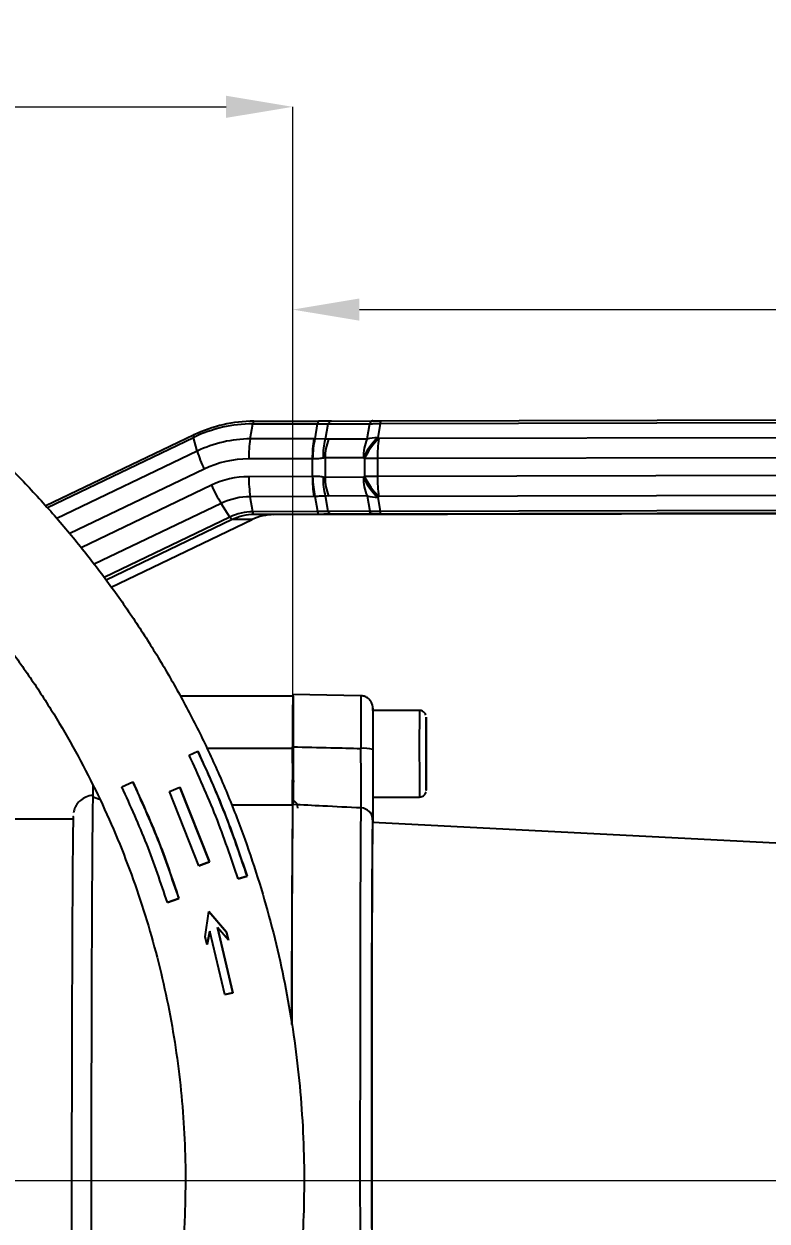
# Model space of a CAD drawing. Header units: millimetres. Extents: x 2320 to 4000, y 933 to 2121.
# Drawn here: x 2974.6 to 3086.1, y 1267.5 to 1447.2 of the extents above; entities that cross this region are included whole.
import ezdxf

# ---------------------------------------------------------------- set-up
doc = ezdxf.new("R2010")
doc.units = ezdxf.units.MM
doc.layers.add('标注', color=3, linetype='Continuous', lineweight=13)
doc.styles.add('SLDTEXTSTYLE1', font='txt.shx', dxfattribs={"width": 0.7, "bigfont": 'gbcbig.shx'})
doc.dimstyles.new('SLDDIMSTYLE12$0', dxfattribs={"dimtxt": 12, "dimasz": 10, "dimexe": 0, "dimexo": 0.0625, "dimgap": 0.875, "dimtad": 1, "dimdec": 1, "dimlfac": 1.8, "dimrnd": 1e-09, "dimzin": 12, "dimdsep": 46, "dimtxsty": 'SLDTEXTSTYLE1', "dimcen": 0.09, "dimdle": 8.16, "dimclrd": 3, "dimclre": 3, "dimadec": 0, "dimazin": 3, "dimtfac": 1, "dimtdec": 1, "dimtofl": 0, "dimtmove": 0, "dimatfit": 3, "dimfxl": 0, "dimfrac": 2, "dimtolj": 1, "dimlwd": 5, "dimlwe": 5, "dimarcsym": 0})

# ---------------------------------------------------------------- blocks, each defined once
blk = doc.blocks.new('*D62')
at = {"layer": 'Defpoints', "color": 0, "transparency": 16777216}
for p in [(3014.93, 1434.73), (3014.93, 1346.51), (2864.06, 1276.42)]:
    blk.add_point(p, dxfattribs=at)
at = {"layer": '标注', "color": 3, "lineweight": 5, "transparency": 16777216}
blk.add_line((2864.06, 1276.48), (2864.06, 1434.73), dxfattribs=at)
at = {"layer": '标注', "color": 3, "linetype": 'Continuous', "lineweight": 5, "transparency": 16777216}
for p, q in [((2874.06, 1434.73), (3004.93, 1434.73)), ((3014.93, 1346.58), (3014.93, 1434.73))]:
    blk.add_line(p, q, dxfattribs=at)
at = {"layer": '标注', "color": 3, "transparency": 16777216}
for points in [[(2874.06, 1436.4), (2874.06, 1433.07), (2864.06, 1434.73)], [(3004.93, 1436.4), (3004.93, 1433.07), (3014.93, 1434.73)]]:
    blk.add_solid(points, dxfattribs=at)
at = {"layer": '标注', "color": 0, "transparency": 16777216, "insert": (2939.49, 1440.61), "char_height": 10, "attachment_point": 5, "style": 'SLDTEXTSTYLE1'}
blk.add_mtext('\\A1;150', dxfattribs=at)
blk = doc.blocks.new('*D63')
at = {"layer": 'Defpoints', "color": 0, "transparency": 16777216}
for p in [(3187.06, 1404.3), (3014.93, 1346.51), (3187.06, 1265.34)]:
    blk.add_point(p, dxfattribs=at)
at = {"layer": '标注', "color": 3, "lineweight": 5, "transparency": 16777216}
blk.add_line((3014.93, 1346.58), (3014.93, 1404.3), dxfattribs=at)
at = {"layer": '标注', "color": 3, "linetype": 'Continuous', "lineweight": 5, "transparency": 16777216}
for p, q in [((3024.93, 1404.3), (3177.06, 1404.3)), ((3187.06, 1265.4), (3187.06, 1404.3))]:
    blk.add_line(p, q, dxfattribs=at)
at = {"layer": '标注', "color": 3, "transparency": 16777216}
for points in [[(3024.93, 1405.97), (3024.93, 1402.64), (3014.93, 1404.3)], [(3177.06, 1405.97), (3177.06, 1402.64), (3187.06, 1404.3)]]:
    blk.add_solid(points, dxfattribs=at)
at = {"layer": '标注', "color": 0, "transparency": 16777216, "insert": (3097.22, 1410.18), "char_height": 10, "attachment_point": 5, "style": 'SLDTEXTSTYLE1'}
blk.add_mtext('\\A1;175', dxfattribs=at)
blk = doc.blocks.new('*D53')
at = {"layer": 'Defpoints', "color": 0, "transparency": 16777216}
for p in [(3132.94, 1387.7), (2864.63, 1273.6), (3159.92, 1273.6)]:
    blk.add_point(p, dxfattribs=at)
at = {"layer": '标注', "color": 3, "lineweight": 5, "transparency": 16777216}
blk.add_line((3133, 1387.7), (3159.92, 1387.7), dxfattribs=at)
at = {"layer": '标注', "color": 3, "linetype": 'Continuous', "lineweight": 5, "transparency": 16777216}
for p, q in [((3159.92, 1377.7), (3159.92, 1283.6)), ((2864.69, 1273.6), (3159.92, 1273.6))]:
    blk.add_line(p, q, dxfattribs=at)
at = {"layer": '标注', "color": 3, "transparency": 16777216}
for points in [[(3158.26, 1377.7), (3161.59, 1377.7), (3159.92, 1387.7)], [(3158.26, 1283.6), (3161.59, 1283.6), (3159.92, 1273.6)]]:
    blk.add_solid(points, dxfattribs=at)
at = {"layer": '标注', "color": 0, "transparency": 16777216, "insert": (3154.05, 1330.65), "char_height": 10, "attachment_point": 5, "rotation": 90, "style": 'SLDTEXTSTYLE1'}
blk.add_mtext('\\A1;115', dxfattribs=at)

msp = doc.modelspace()

# ---------------------------------------------------------------- linework, layer by layer
at = {"color": 7, "linetype": 'Continuous', "lineweight": 25}
for p, q in [((3008.553, 1384.891), (3008.936, 1387.156)), ((3008.936, 1387.156), (3018.672, 1387.177)), ((3009.118, 1387.554), (3018.853, 1387.575)), ((3018.287, 1384.91), (3018.672, 1387.177)), ((3019.853, 1384.835), (3020.245, 1387.145)), ((3020.245, 1387.145), (3026.451, 1387.164)), ((3020.748, 1387.58), (3020.602, 1387.551)), ((3020.748, 1387.58), (3026.955, 1387.6)), ((3026.451, 1387.164), (3026.064, 1384.878)), ((3028.037, 1387.204), (3027.674, 1385.063)), ((3028.037, 1387.204), (3122.898, 1387.409)), ((3028.218, 1387.603), (3123.08, 1387.808)), ((3000.067, 1385.478), (2977.903, 1374.834)), ((2978.12, 1374.58), (3000.07, 1385.122)), ((3000.088, 1385.483), (3000.067, 1385.478)), ((3000.617, 1383.071), (3000.07, 1385.122)), ((3123.195, 1385.146), (3027.85, 1384.941)), ((3018.091, 1384.912), (3008.553, 1384.891)), ((3018.287, 1384.91), (3018.091, 1384.912)), ((3019.853, 1384.835), (3018.287, 1384.91)), ((3020.308, 1384.86), (3019.853, 1384.835)), ((3026.064, 1384.878), (3020.308, 1384.86)), ((3027.85, 1384.941), (3027.674, 1385.063)), ((3000.617, 1383.071), (2979.527, 1372.942)), ((3017.868, 1381.913), (3008.33, 1381.893)), ((3017.868, 1381.913), (3017.872, 1379.247)), ((3025.537, 1382.059), (3019.781, 1382.041)), ((3019.781, 1382.041), (3019.786, 1379.129)), ((3025.713, 1381.937), (3025.537, 1382.059)), ((3025.713, 1381.937), (3025.718, 1379.27)), ((3122.972, 1382.148), (3027.627, 1381.942)), ((3027.627, 1381.942), (3027.631, 1379.275)), ((3001.625, 1380.355), (2981.473, 1370.677)), ((3002.725, 1377.939), (2983.199, 1368.562)), ((3017.872, 1379.247), (3008.334, 1379.226)), ((3017.971, 1379.25), (3017.872, 1379.247)), ((3019.786, 1379.129), (3019.559, 1379.151)), ((3025.542, 1379.147), (3019.786, 1379.129)), ((3025.718, 1379.27), (3025.542, 1379.147)), ((3122.978, 1379.481), (3027.631, 1379.275)), ((3018.106, 1376.245), (3008.567, 1376.225)), ((3008.959, 1373.956), (3008.567, 1376.225)), ((3018.694, 1373.977), (3018.302, 1376.248)), ((3020.267, 1374.017), (3019.868, 1376.331)), ((3020.323, 1376.309), (3019.868, 1376.331)), ((3026.078, 1376.328), (3020.323, 1376.309)), ((3026.078, 1376.328), (3026.474, 1374.037)), ((3027.865, 1376.274), (3027.689, 1376.151)), ((3027.689, 1376.151), (3028.059, 1374.004)), ((3123.211, 1376.479), (3027.865, 1376.274)), ((3004.189, 1375.22), (2985.145, 1366.074)), ((3005.511, 1373.165), (3004.189, 1375.22)), ((3005.511, 1373.165), (2986.666, 1364.114)), ((3005.858, 1372.801), (2986.947, 1363.719)), ((2987.712, 1362.644), (3008.823, 1372.782)), ((2987.714, 1362.64), (3008.843, 1372.787)), ((3008.823, 1372.782), (3005.858, 1372.801)), ((3008.823, 1372.782), (3008.843, 1372.787)), ((3018.694, 1373.977), (3008.959, 1373.956)), ((3018.877, 1373.575), (3009.142, 1373.554)), ((3012.106, 1373.536), (3009.142, 1373.554)), ((3012.106, 1373.536), (3126.98, 1373.783)), ((3026.474, 1374.037), (3020.267, 1374.017)), ((3026.979, 1373.6), (3020.772, 1373.58)), ((3122.921, 1374.209), (3028.059, 1374.004)), ((3123.104, 1373.808), (3028.242, 1373.603)), ((3014.928, 1346.267), (2998.087, 1346.267)), ((3025.166, 1346.354), (3014.934, 1346.515)), ((3033.938, 1344.157), (3026.938, 1344.145)), ((3034.937, 1339.381), (3034.943, 1341.123)), ((3034.943, 1341.123), (3034.956, 1339.4)), ((3002.016, 1338.502), (3014.994, 1338.502)), ((3034.937, 1339.4), (3034.956, 1339.4)), ((3034.943, 1335.917), (3034.937, 1339.381)), ((3034.956, 1339.4), (3034.962, 1335.936)), ((2999.404, 1337.45), (3000.678, 1338.049)), ((3000.678, 1338.049), (3000.68, 1338.047)), ((3034.943, 1335.936), (3034.962, 1335.936)), ((3034.955, 1334.195), (3034.943, 1335.917)), ((3034.962, 1335.936), (3034.955, 1334.195)), ((2989.306, 1332.663), (2990.939, 1333.44)), ((2990.939, 1333.44), (2990.946, 1333.437)), ((2985.002, 1331.168), (2985.005, 1332.843)), ((2996.438, 1331.995), (2998.015, 1332.628)), ((3000.839, 1320.851), (2996.438, 1331.995)), ((2998.015, 1332.628), (3002.439, 1321.421)), ((2998.015, 1332.628), (2998.019, 1332.626)), ((3002.443, 1321.419), (2998.019, 1332.626)), ((3014.907, 1329.923), (3005.764, 1329.923)), ((3026.96, 1331.145), (3033.96, 1331.157)), ((2982.024, 1327.848), (2968.73, 1327.848)), ((3027.027, 1327.305), (3027.018, 1327.789)), ((3178.235, 1319.641), (3026.967, 1327.308)), ((3002.439, 1321.421), (3000.839, 1320.851)), ((3000.839, 1320.851), (3000.844, 1320.849)), ((3000.844, 1320.849), (3002.443, 1321.419)), ((3002.439, 1321.421), (3002.443, 1321.419)), ((3008.082, 1319.301), (3006.744, 1318.862)), ((3006.744, 1318.862), (3006.747, 1318.86)), ((3006.747, 1318.86), (3008.084, 1319.3)), ((3008.082, 1319.301), (3008.084, 1319.3)), ((2997.852, 1315.913), (2996.136, 1315.341)), ((2996.136, 1315.341), (2996.143, 1315.336)), ((2996.143, 1315.336), (2997.858, 1315.909)), ((2997.852, 1315.913), (2997.858, 1315.909)), ((3001.778, 1310.186), (3002.365, 1313.977)), ((3002.365, 1313.977), (3005.004, 1310.862)), ((3002.365, 1313.977), (3002.369, 1313.974)), ((3005.008, 1310.859), (3002.369, 1313.974)), ((3005.313, 1309.681), (3003.648, 1311.559)), ((3003.648, 1311.559), (3005.963, 1301.753)), ((3005.967, 1301.751), (3003.652, 1311.557)), ((3002.082, 1309.03), (3001.778, 1310.186)), ((3002.48, 1311.035), (3002.082, 1309.03)), ((3002.087, 1309.027), (3002.485, 1311.033)), ((3002.5, 1311.044), (3002.48, 1311.035)), ((3002.48, 1311.035), (3002.485, 1311.033)), ((3004.744, 1301.511), (3002.5, 1311.044)), ((3005.004, 1310.862), (3005.313, 1309.681)), ((3005.004, 1310.862), (3005.008, 1310.859)), ((3005.317, 1309.679), (3005.008, 1310.859)), ((3005.313, 1309.681), (3005.317, 1309.679)), ((3002.082, 1309.03), (3002.087, 1309.027)), ((3005.963, 1301.753), (3004.744, 1301.511)), ((3004.744, 1301.511), (3004.749, 1301.508)), ((3004.749, 1301.508), (3005.967, 1301.751)), ((3005.963, 1301.753), (3005.967, 1301.751))]:
    msp.add_line(p, q, dxfattribs=at)
at = {"color": 7, "linetype": 'Continuous', "lineweight": 25, "flags": 128}
for points in [[(3009.118, 1387.554), (3009.092, 1387.548), (3009.066, 1387.528), (3009.04, 1387.495), (3009.016, 1387.449), (3008.993, 1387.392), (3008.972, 1387.323), (3008.953, 1387.244), (3008.936, 1387.156)], [(3000.067, 1385.478), (3000.064, 1385.477), (3000.047, 1385.459), (3000.035, 1385.429), (3000.029, 1385.388), (3000.03, 1385.336), (3000.038, 1385.273), (3000.051, 1385.202), (3000.07, 1385.122)], [(3009.142, 1373.554), (3009.116, 1373.561), (3009.09, 1373.582), (3009.064, 1373.615), (3009.04, 1373.661), (3009.017, 1373.719), (3008.996, 1373.788), (3008.976, 1373.867), (3008.959, 1373.956)], [(3026.945, 1344.145), (3026.945, 1344.162), (3026.94, 1344.513), (3026.935, 1344.511), (3026.931, 1344.156), (3026.928, 1343.658)], [(3034.94, 1343.159), (3034.935, 1342.967), (3034.932, 1342.413), (3034.93, 1341.535), (3034.929, 1340.394), (3034.93, 1339.065), (3034.932, 1337.641), (3034.935, 1336.218), (3034.939, 1334.894), (3034.944, 1333.757), (3034.949, 1332.887), (3034.954, 1332.342), (3034.959, 1332.159), (3034.963, 1332.351), (3034.966, 1332.904), (3034.968, 1333.782), (3034.969, 1334.924), (3034.968, 1336.252), (3034.966, 1337.676), (3034.963, 1339.099), (3034.959, 1340.424), (3034.955, 1341.56), (3034.949, 1342.43), (3034.944, 1342.976), (3034.94, 1343.159)], [(2984.725, 1262.298), (2984.731, 1267.905), (2984.738, 1273.383), (2984.747, 1278.713), (2984.756, 1283.877), (2984.766, 1288.855), (2984.777, 1293.63), (2984.789, 1298.185), (2984.802, 1302.502), (2984.816, 1306.566), (2984.83, 1310.364), (2984.845, 1313.881), (2984.861, 1317.104), (2984.877, 1320.022), (2984.894, 1322.624), (2984.911, 1324.901), (2984.929, 1326.845), (2984.947, 1328.449), (2984.965, 1329.707), (2984.983, 1330.615), (2985.002, 1331.168)], [(3025.091, 1249.424), (3025.084, 1255.327), (3025.079, 1261.144), (3025.075, 1266.854), (3025.073, 1272.436), (3025.072, 1277.869), (3025.072, 1283.131), (3025.074, 1288.205), (3025.076, 1293.07), (3025.08, 1297.708), (3025.086, 1302.102), (3025.093, 1306.235), (3025.1, 1310.093), (3025.11, 1313.659), (3025.12, 1316.922), (3025.131, 1319.868), (3025.144, 1322.487), (3025.158, 1324.769), (3025.172, 1326.706), (3025.188, 1328.289), (3025.204, 1329.514)], [(3026.914, 1327.746), (3026.898, 1326.544), (3026.883, 1324.99), (3026.868, 1323.089), (3026.855, 1320.848), (3026.843, 1318.277), (3026.831, 1315.385), (3026.821, 1312.182), (3026.812, 1308.68), (3026.804, 1304.893), (3026.798, 1300.836), (3026.793, 1296.522), (3026.789, 1291.968), (3026.786, 1287.192), (3026.784, 1282.212), (3026.784, 1277.045), (3026.785, 1271.712), (3026.788, 1266.232), (3026.791, 1260.626), (3026.796, 1254.915), (3026.803, 1249.121)], [(3026.794, 1266.411), (3026.792, 1271.74), (3026.791, 1276.923), (3026.791, 1281.941), (3026.793, 1286.776), (3026.796, 1291.41), (3026.8, 1295.825), (3026.805, 1300.005), (3026.812, 1303.935), (3026.819, 1307.599), (3026.828, 1310.984), (3026.838, 1314.078), (3026.849, 1316.869), (3026.862, 1319.347), (3026.875, 1321.502), (3026.889, 1323.327), (3026.904, 1324.814), (3026.92, 1325.959), (3026.936, 1326.756), (3026.954, 1327.203), (3026.967, 1327.308)]]:
    msp.add_lwpolyline(points, dxfattribs=at)
at = {"color": 7, "linetype": 'Continuous', "lineweight": 25}
for centre, radius, start, end in [((3008.99, 1366.58), 20.575, 90.15002, 115.69118), ((3009.173, 1366.598), 20.956, 90.15002, 115.69118), ((3008.601, 1366.475), 18.416, 90.15002, 115.69118), ((3026.611, 1382.042), 18.282, 171.0319, 180.4661), ((3036.149, 1382.062), 18.282, 171.0319, 180.4661), ((3027.178, 1382.117), 7.397, 158.23728, 180.58888), ((3033.832, 1378.421), 9.058, 132.83408, 156.31378), ((3032.934, 1382.135), 7.397, 158.23732, 180.58891), ((3034.008, 1378.298), 9.058, 132.83396, 156.31378), ((3027.65, 1378.165), 6.898, 89.80613, 103.29586), ((3045.908, 1382.091), 18.282, 171.03189, 180.46605), ((3018.009, 1387.983), 18.073, 195.77294, 204.96793), ((3008.37, 1366.334), 15.558, 90.15002, 115.69118), ((3031.692, -543.256), 1925.203, 90.120974, 90.177927), ((3008.368, 1366.208), 13.018, 90.15002, 115.69116), ((3022.729, 1386.961), 21.945, 204.27387, 212.34382), ((3026.683, 1379.142), 18.349, 179.73661, 189.14742), ((3036.222, 1379.162), 18.349, 179.73661, 189.14742), ((3027.203, 1379.079), 7.417, 179.61772, 201.9295), ((3033.851, 1382.833), 9.089, 203.92112, 227.31919), ((3032.959, 1379.098), 7.417, 179.6177, 201.92946), ((3031.696, -545.923), 1925.203, 90.120974, 90.177927), ((3034.026, 1382.956), 9.089, 203.92112, 227.31937), ((3045.981, 1379.191), 18.349, 179.73669, 189.14742), ((3008.594, 1366.064), 10.161, 90.15002, 115.69117), ((3027.636, 1383.081), 6.93, 257.0156, 270.44054), ((3008.98, 1365.954), 8.002, 90.15002, 115.69118), ((3006.207, 1373.482), 0.764, 204.4982, 242.89025), ((3009.162, 1365.934), 7.62, 90.15002, 115.69118), ((3012.126, 1365.915), 7.62, 90.15002, 115.69118), ((3521.404, 1341.674), 506.493, 179.45245, 180.33833), ((3542.476, 1341.505), 517.334, 179.46295, 180.3387), ((3790.136, 1338.96), 756.216, 179.60627, 180.591243), ((4170.517, 1340.612), 1143.593, 179.847429, 180.116689), ((3025.592, 1333.507), 4.959, 74.39448, 95.09746), ((6573.021, 1300.026), 3558.239, 179.516983, 180.046702), ((3014.389, 1329.503), 1.325, 0, 61.47495), ((3025.128, 1327.729), 1.786, 0.54445, 87.55617)]:
    msp.add_arc(centre, radius, start, end, dxfattribs=at)
for points, knots in [([(3016.601, 1270.179), (3016.62, 1271.43), (3016.674, 1274.987), (3016.518, 1280.852), (3016.033, 1287.757), (3015.23, 1294.633), (3014.115, 1301.465), (3012.689, 1308.239), (3010.956, 1314.941), (3008.918, 1321.557), (3006.581, 1328.073), (3003.949, 1334.476), (3001.027, 1340.752), (2997.822, 1346.887), (2994.34, 1352.871), (2990.589, 1358.689), (2986.577, 1364.33), (2982.311, 1369.782), (2977.801, 1375.033), (2973.055, 1380.074), (2968.085, 1384.892), (2962.9, 1389.479), (2957.511, 1393.824), (2951.93, 1397.919), (2946.167, 1401.755), (2940.235, 1405.324), (2934.147, 1408.618), (2927.915, 1411.632), (2921.551, 1414.357), (2915.07, 1416.79), (2908.485, 1418.924), (2901.809, 1420.755), (2895.056, 1422.28), (2888.241, 1423.495), (2881.378, 1424.398), (2874.48, 1424.987), (2867.563, 1425.26), (2860.641, 1425.218), (2853.728, 1424.86), (2846.838, 1424.186), (2839.986, 1423.199), (2833.186, 1421.9), (2826.453, 1420.292), (2819.8, 1418.379), (2813.242, 1416.164), (2806.791, 1413.652), (2800.462, 1410.848), (2794.267, 1407.758), (2788.219, 1404.389), (2782.332, 1400.748), (2776.617, 1396.841), (2771.086, 1392.678), (2765.751, 1388.267), (2760.623, 1383.617), (2755.712, 1378.737), (2751.029, 1373.639), (2746.584, 1368.333), (2742.385, 1362.829), (2738.442, 1357.139), (2734.763, 1351.275), (2731.355, 1345.249), (2728.225, 1339.074), (2725.381, 1332.763), (2722.828, 1326.329), (2720.571, 1319.784), (2718.614, 1313.144), (2716.963, 1306.421), (2715.621, 1299.63), (2714.59, 1292.784), (2713.872, 1285.899), (2713.469, 1278.988), (2713.382, 1272.066), (2713.611, 1265.147), (2714.155, 1258.246), (2715.014, 1251.377), (2716.186, 1244.554), (2717.667, 1237.792), (2719.455, 1231.105), (2721.547, 1224.506), (2723.938, 1218.009), (2726.623, 1211.628), (2729.596, 1205.377), (2732.851, 1199.267), (2736.382, 1193.313), (2740.181, 1187.526), (2744.24, 1181.918), (2748.55, 1176.501), (2753.103, 1171.287), (2757.89, 1166.286), (2762.9, 1161.508), (2768.122, 1156.964), (2773.546, 1152.663), (2779.161, 1148.615), (2784.955, 1144.826), (2790.916, 1141.306), (2797.031, 1138.062), (2803.288, 1135.1), (2809.674, 1132.427), (2816.175, 1130.047), (2822.777, 1127.967), (2829.468, 1126.191), (2836.233, 1124.722), (2843.058, 1123.562), (2849.928, 1122.716), (2856.83, 1122.184), (2863.75, 1121.967), (2870.671, 1122.067), (2877.582, 1122.482), (2884.465, 1123.212), (2891.309, 1124.256), (2898.098, 1125.61), (2904.818, 1127.273), (2911.454, 1129.241), (2917.995, 1131.51), (2924.425, 1134.075), (2930.731, 1136.931), (2936.9, 1140.071), (2942.919, 1143.49), (2948.777, 1147.18), (2954.459, 1151.133), (2959.956, 1155.341), (2965.255, 1159.796), (2970.344, 1164.488), (2975.215, 1169.408), (2979.856, 1174.544), (2984.257, 1179.887), (2988.411, 1185.426), (2992.307, 1191.148), (2995.938, 1197.042), (2999.296, 1203.095), (3002.375, 1209.296), (3005.167, 1215.63), (3007.668, 1222.085), (3009.871, 1228.648), (3011.772, 1235.304), (3013.368, 1242.04), (3014.655, 1248.842), (3015.63, 1255.696), (3016.278, 1262.466), (3016.529, 1267.3), (3016.592, 1269.832), (3016.601, 1270.179)], [0, 0, 0, 0, 0.00394, 0.0112049, 0.0184702, 0.0257355, 0.0330008, 0.0402662, 0.0475315, 0.0547968, 0.0620622, 0.0693275, 0.0765928, 0.0838581, 0.0911235, 0.0983888, 0.1056541, 0.1129194, 0.1201848, 0.1274501, 0.1347154, 0.1419807, 0.1492461, 0.1565114, 0.1637767, 0.171042, 0.1783074, 0.1855727, 0.192838, 0.2001033, 0.2073687, 0.214634, 0.2218993, 0.2291646, 0.2364299, 0.2436953, 0.2509606, 0.2582259, 0.2654913, 0.2727566, 0.2800219, 0.2872872, 0.2945526, 0.3018179, 0.3090832, 0.3163485, 0.3236139, 0.3308792, 0.3381445, 0.3454098, 0.3526752, 0.3599405, 0.3672058, 0.3744712, 0.3817365, 0.3890018, 0.3962671, 0.4035325, 0.4107978, 0.4180631, 0.4253284, 0.4325938, 0.4398591, 0.4471244, 0.4543898, 0.4616551, 0.4689204, 0.4761857, 0.4834511, 0.4907164, 0.4979817, 0.5052471, 0.5125124, 0.5197777, 0.527043, 0.5343084, 0.5415737, 0.548839, 0.5561043, 0.5633697, 0.570635, 0.5779003, 0.5851657, 0.592431, 0.5996963, 0.6069616, 0.614227, 0.6214923, 0.6287576, 0.6360229, 0.6432883, 0.6505536, 0.6578189, 0.6650842, 0.6723496, 0.6796149, 0.6868802, 0.6941455, 0.7014109, 0.7086762, 0.7159415, 0.7232068, 0.7304721, 0.7377375, 0.7450028, 0.7522681, 0.7595334, 0.7667988, 0.7740641, 0.7813294, 0.7885948, 0.7958601, 0.8031254, 0.8103907, 0.8176561, 0.8249214, 0.8321867, 0.839452, 0.8467174, 0.8539827, 0.861248, 0.8685133, 0.8757787, 0.883044, 0.8903093, 0.8975747, 0.90484, 0.9121053, 0.9193706, 0.926636, 0.9339013, 0.9411666, 0.948432, 0.9556973, 0.9629626, 0.9702279, 0.9774933, 0.9847586, 0.9920239, 0.9989071, 1, 1, 1, 1]), ([(3018.672, 1387.177), (3018.952, 1387.176), (3019.521, 1387.173), (3020.001, 1387.154), (3020.245, 1387.145)], [0, 0, 0, 0, 0.4914989, 1, 1, 1, 1]), ([(3020.612, 1387.552), (3020.336, 1387.553), (3019.783, 1387.556), (3019.123, 1387.553), (3018.792, 1387.552)], [0, 0, 0, 0, 0.4996462, 1, 1, 1, 1]), ([(3020.602, 1387.551), (3020.602, 1387.551), (3020.553, 1387.541), (3020.461, 1387.469), (3020.336, 1387.337), (3020.275, 1387.209), (3020.244, 1387.145)], [0, 0, 0, 0, 0.0020683, 0.3347122, 0.6673561, 1, 1, 1, 1]), ([(3026.451, 1387.164), (3026.7, 1387.176), (3027.191, 1387.198), (3027.757, 1387.202), (3028.037, 1387.204)], [0, 0, 0, 0, 0.5049534, 1, 1, 1, 1]), ([(3026.955, 1387.6), (3027.177, 1387.601), (3027.568, 1387.602), (3028.022, 1387.603), (3028.218, 1387.603)], [0, 0, 0, 0, 0.5677729, 1, 1, 1, 1]), ([(3017.966, 1381.911), (3017.991, 1382.451), (3018.039, 1383.533), (3018.205, 1384.451), (3018.287, 1384.91)], [0, 0, 0, 0, 0.5, 1, 1, 1, 1]), ([(3019.554, 1382.017), (3019.541, 1382.521), (3019.515, 1383.526), (3019.74, 1384.399), (3019.853, 1384.835)], [0, 0, 0, 0, 0.5008043, 1, 1, 1, 1]), ([(3017.966, 1381.911), (3017.948, 1381.912), (3017.915, 1381.913), (3017.882, 1381.913), (3017.868, 1381.913)], [0, 0, 0, 0, 0.5601455, 1, 1, 1, 1]), ([(3019.554, 1382.017), (3019.302, 1381.975), (3018.807, 1381.892), (3018.243, 1381.905), (3017.966, 1381.911)], [0, 0, 0, 0, 0.5083155, 1, 1, 1, 1]), ([(3019.781, 1382.041), (3019.739, 1382.04), (3019.664, 1382.037), (3019.588, 1382.023), (3019.554, 1382.017)], [0, 0, 0, 0, 0.5576718, 1, 1, 1, 1]), ([(3019.559, 1379.151), (3019.307, 1379.192), (3018.811, 1379.272), (3018.248, 1379.257), (3017.971, 1379.25)], [0, 0, 0, 0, 0.50800634, 1, 1, 1, 1]), ([(3018.302, 1376.248), (3018.218, 1376.708), (3018.049, 1377.628), (3017.997, 1378.709), (3017.971, 1379.25)], [0, 0, 0, 0, 0.5, 1, 1, 1, 1]), ([(3019.868, 1376.331), (3019.753, 1376.769), (3019.525, 1377.643), (3019.547, 1378.649), (3019.559, 1379.151)], [0, 0, 0, 0, 0.5008044, 1, 1, 1, 1]), ([(2949.344, 1377.52), (2950.957, 1376.177), (2954.234, 1373.448), (2958.917, 1369.033), (2963.444, 1364.365), (2967.734, 1359.476), (2971.783, 1354.387), (2975.58, 1349.106), (2979.116, 1343.648), (2982.383, 1338.024), (2985.372, 1332.248), (2988.078, 1326.334), (2990.493, 1320.295), (2992.612, 1314.146), (2994.429, 1307.901), (2995.942, 1301.576), (2997.145, 1295.184), (2998.037, 1288.742), (2998.61, 1282.264), (2998.869, 1276.205), (2998.825, 1272.31), (2998.806, 1270.583)], [0, 0, 0, 0, 0.05157585, 0.10486723, 0.15815862, 0.21145, 0.26474139, 0.31803277, 0.37132415, 0.42461553, 0.47790691, 0.53119829, 0.58448966, 0.63778104, 0.69107241, 0.74436378, 0.79765515, 0.85094651, 0.90423788, 0.95752924, 1, 1, 1, 1]), ([(3018.302, 1376.248), (3018.266, 1376.247), (3018.2, 1376.246), (3018.135, 1376.245), (3018.106, 1376.245)], [0, 0, 0, 0, 0.5599931, 1, 1, 1, 1]), ([(3019.868, 1376.331), (3019.868, 1376.331), (3019.636, 1376.319), (3019.141, 1376.295), (3018.58, 1376.264), (3018.302, 1376.248)], [0, 0, 0, 0, 0.00000717, 0.50390678, 1, 1, 1, 1]), ([(3020.267, 1374.017), (3020.022, 1374.006), (3019.542, 1373.983), (3018.972, 1373.979), (3018.694, 1373.977)], [0, 0, 0, 0, 0.5117113, 1, 1, 1, 1]), ([(3020.772, 1373.58), (3020.475, 1373.579), (3019.891, 1373.578), (3019.211, 1373.576), (3018.877, 1373.575)], [0, 0, 0, 0, 0.5097088, 1, 1, 1, 1]), ([(3028.059, 1374.004), (3027.779, 1374.005), (3027.214, 1374.007), (3026.722, 1374.027), (3026.474, 1374.037)], [0, 0, 0, 0, 0.49504655, 1, 1, 1, 1]), ([(3028.242, 1373.603), (3027.993, 1373.603), (3027.539, 1373.602), (3027.153, 1373.601), (3026.979, 1373.6)], [0, 0, 0, 0, 0.5508938, 1, 1, 1, 1]), ([(3015.047, 1341.624), (3015.045, 1342.481), (3015.041, 1344.231), (3015.032, 1345.862), (3015.022, 1346.464), (3015.012, 1345.881), (3015.003, 1344.2), (3014.997, 1341.647), (3014.995, 1339.55), (3014.994, 1338.502)], [0, 0, 0, 0, 0.1376654, 0.2813879, 0.4251103, 0.5688327, 0.7125551, 0.8562776, 1, 1, 1, 1]), ([(3026.945, 1344.145), (3026.945, 1344.193), (3026.942, 1344.449), (3026.942, 1344.51), (3026.936, 1344.653), (3026.93, 1344.728), (3026.913, 1344.868), (3026.847, 1345.163), (3026.659, 1345.561), (3026.292, 1345.971), (3025.786, 1346.28), (3025.388, 1346.323), (3025.191, 1346.343)], [0, 0, 0, 0, 0.0723366, 0.3850155, 0.4310007, 0.4551919, 0.4794562, 0.5383057, 0.6406723, 0.7528656, 0.8775653, 1, 1, 1, 1]), ([(3034.897, 1343.432), (3034.876, 1343.496), (3034.828, 1343.643), (3034.662, 1343.871), (3034.398, 1344.065), (3034.127, 1344.165), (3033.972, 1344.147), (3033.936, 1344.143)], [0, 0, 0, 0, 0.1590987, 0.3628095, 0.6403392, 0.9159955, 1, 1, 1, 1]), ([(3014.909, 1330.022), (3014.912, 1330.305), (3014.917, 1330.869), (3014.922, 1332.89), (3014.923, 1335.542), (3014.921, 1337.636), (3014.92, 1338.684)], [0, 0, 0, 0, 0.25004665, 0.49944856, 0.74939592, 1, 1, 1, 1]), ([(3014.92, 1338.684), (3016.83, 1338.639), (3020.24, 1338.559), (3023.651, 1338.481), (3025.152, 1338.446)], [0, 0, 0, 0, 0.56, 1, 1, 1, 1]), ([(3025.204, 1329.514), (3025.207, 1329.804), (3025.212, 1330.385), (3025.203, 1332.478), (3025.184, 1335.222), (3025.162, 1337.371), (3025.152, 1338.446)], [0, 0, 0, 0, 0.2497435, 0.4995348, 0.7496229, 1, 1, 1, 1]), ([(3006.744, 1318.862), (3005.68, 1322.015), (3003.546, 1328.334), (3000.787, 1334.407), (2999.404, 1337.45)], [0, 0, 0, 0, 0.4988697, 1, 1, 1, 1]), ([(3000.678, 1338.049), (3002.066, 1334.993), (3004.849, 1328.869), (3007.003, 1322.495), (3008.082, 1319.301)], [0, 0, 0, 0, 0.4988716, 1, 1, 1, 1]), ([(3008.084, 1319.3), (3007.133, 1322.112), (3005.226, 1327.746), (3002.603, 1333.944), (3001.01, 1337.344), (3000.68, 1338.047)], [0, 0, 0, 0, 0.4414631, 0.8844877, 1, 1, 1, 1]), ([(3026.926, 1338.283), (3026.928, 1337.334), (3026.93, 1335.439), (3026.93, 1332.84), (3026.928, 1330.51), (3026.923, 1328.611), (3026.917, 1328.035), (3026.914, 1327.746)], [0, 0, 0, 0, 0.18727158, 0.37365379, 0.56080138, 0.77996953, 1, 1, 1, 1]), ([(2990.939, 1333.44), (2992.237, 1330.584), (2994.838, 1324.859), (2996.846, 1318.899), (2997.852, 1315.913)], [0, 0, 0, 0, 0.4988559, 1, 1, 1, 1]), ([(2997.858, 1315.909), (2996.857, 1318.882), (2994.849, 1324.842), (2992.249, 1330.567), (2990.946, 1333.437)], [0, 0, 0, 0, 0.4988559, 1, 1, 1, 1]), ([(3015.026, 1333.624), (3015.025, 1333.511), (3015.022, 1333.265), (3015.019, 1333.418), (3015.017, 1333.768), (3015.017, 1333.818)], [0, 0, 0, 0, 0.4228902, 0.9178251, 1, 1, 1, 1]), ([(3015.069, 1330.61), (3015.068, 1330.698), (3015.064, 1331.106), (3015.06, 1332.19), (3015.057, 1333.35), (3015.057, 1333.624)], [0, 0, 0, 0, 0.1742581, 0.8049489, 1, 1, 1, 1]), ([(2985.039, 1331.344), (2984.982, 1331.351), (2984.603, 1331.402), (2983.894, 1331.187), (2983.081, 1330.72), (2982.546, 1330.111), (2982.258, 1329.568), (2982.118, 1329.153), (2982.071, 1328.931), (2982.062, 1328.867), (2982.059, 1328.847)], [0, 0, 0, 0, 0.034523, 0.2304075, 0.4270328, 0.5993917, 0.7177319, 0.819298, 0.9452973, 1, 1, 1, 1]), ([(2996.136, 1315.341), (2995.146, 1318.279), (2993.163, 1324.168), (2990.594, 1329.827), (2989.306, 1332.663)], [0, 0, 0, 0, 0.498853, 1, 1, 1, 1]), ([(3033.968, 1331.167), (3034.078, 1331.174), (3034.289, 1331.188), (3034.55, 1331.336), (3034.735, 1331.512), (3034.849, 1331.69), (3034.908, 1331.83), (3034.925, 1331.903), (3034.929, 1331.924)], [0, 0, 0, 0, 0.2458811, 0.4730352, 0.6611311, 0.8200991, 0.9505821, 1, 1, 1, 1]), ([(2985.969, 1330.816), (2985.763, 1330.865), (2985.163, 1331.007), (2985.066, 1331.105), (2985.002, 1331.168)], [0, 0, 0, 0, 0.34452286, 1, 1, 1, 1]), ([(3014.786, 1297.028), (3014.791, 1298.884), (3014.803, 1303.278), (3014.825, 1309.377), (3014.851, 1315.359), (3014.878, 1320.459), (3014.907, 1324.629), (3014.937, 1327.909), (3014.958, 1329.252), (3014.969, 1329.923)], [0, 0, 0, 0, 0.1086418, 0.2572015, 0.4057612, 0.5543209, 0.7028806, 0.8514403, 1, 1, 1, 1]), ([(3025.204, 1329.514), (3023.282, 1329.608), (3019.851, 1329.778), (3016.419, 1329.947), (3014.909, 1330.022)], [0, 0, 0, 0, 0.56, 1, 1, 1, 1]), ([(3027.018, 1327.789), (3027.015, 1328.025), (3027.008, 1328.496), (3026.999, 1329.718), (3026.995, 1330.779), (3026.993, 1331.145)], [0, 0, 0, 0, 0.3970889, 0.792302, 1, 1, 1, 1]), ([(2982.011, 1328.24), (2982.01, 1328.243), (2981.998, 1328.268), (2981.976, 1327.365), (2981.947, 1325.524), (2981.918, 1322.716), (2981.891, 1319.069), (2981.865, 1314.527), (2981.839, 1309.063), (2981.815, 1302.707), (2981.794, 1295.515), (2981.774, 1287.604), (2981.757, 1279.09), (2981.744, 1270.104), (2981.733, 1260.823), (2981.725, 1251.394), (2981.721, 1241.962), (2981.72, 1235.666), (2981.72, 1232.547)], [0, 0, 0, 0, 0.010499, 0.0763227, 0.1410552, 0.2046164, 0.2681744, 0.332907, 0.3987338, 0.4661596, 0.5340485, 0.6023082, 0.6705646, 0.7384535, 0.8058826, 0.8717063, 0.9364396, 1, 1, 1, 1]), ([(2998.806, 1270.583), (2998.772, 1269.48), (2998.673, 1266.21), (2998.273, 1260.784), (2997.496, 1254.327), (2996.401, 1247.916), (2994.998, 1241.565), (2993.287, 1235.291), (2991.274, 1229.106), (2988.963, 1223.027), (2986.359, 1217.067), (2983.469, 1211.241), (2980.299, 1205.562), (2976.857, 1200.043), (2973.151, 1194.698), (2969.19, 1189.54), (2964.983, 1184.58), (2960.539, 1179.831), (2955.874, 1175.299), (2950.979, 1171.019), (2947.189, 1167.926), (2944.976, 1166.346), (2944.526, 1166.025)], [0, 0, 0, 0, 0.0271509, 0.0804393, 0.1337317, 0.187024, 0.2403163, 0.2936087, 0.346901, 0.4001933, 0.4534856, 0.506778, 0.5600703, 0.6133626, 0.6666549, 0.7199473, 0.7732396, 0.8265319, 0.8798242, 0.9331166, 0.9864089, 1, 1, 1, 1])]:
    msp.add_open_spline(points, degree=3, knots=knots, dxfattribs=at)
for points in [[(3018.853, 1387.575), (3018.836, 1387.57), (3018.8, 1387.56), (3018.751, 1387.477), (3018.706, 1387.353), (3018.683, 1387.235), (3018.672, 1387.177)], [(3026.955, 1387.6), (3026.906, 1387.594), (3026.807, 1387.583), (3026.667, 1387.492), (3026.543, 1387.355), (3026.482, 1387.228), (3026.451, 1387.164)], [(3028.218, 1387.603), (3028.201, 1387.598), (3028.165, 1387.588), (3028.116, 1387.505), (3028.071, 1387.38), (3028.048, 1387.263), (3028.037, 1387.204)], [(3018.877, 1373.575), (3018.86, 1373.581), (3018.824, 1373.591), (3018.774, 1373.675), (3018.729, 1373.8), (3018.706, 1373.918), (3018.694, 1373.977)], [(3020.772, 1373.58), (3020.723, 1373.586), (3020.624, 1373.598), (3020.484, 1373.689), (3020.36, 1373.826), (3020.298, 1373.953), (3020.267, 1374.017)], [(3026.979, 1373.6), (3026.929, 1373.606), (3026.83, 1373.617), (3026.691, 1373.708), (3026.566, 1373.845), (3026.505, 1373.973), (3026.474, 1374.037)], [(3028.242, 1373.603), (3028.225, 1373.609), (3028.189, 1373.619), (3028.139, 1373.703), (3028.094, 1373.828), (3028.071, 1373.946), (3028.059, 1374.004)], [(3014.994, 1338.502), (3014.994, 1337.462), (3014.992, 1335.383), (3014.986, 1332.756), (3014.978, 1330.754), (3014.972, 1330.2), (3014.969, 1329.923)]]:
    msp.add_open_spline(points, degree=3, dxfattribs=at)

# ---------------------------------------------------------------- dimensions: what is measured, and where the dimension line sits
at = {"layer": '标注'}
dim = msp.add_linear_dim(base=(3014.934, 1434.732), p1=(2864.056, 1276.42), p2=(3014.934, 1346.515), text='150', dimstyle='SLDDIMSTYLE12$0', override={"dimtxt": 10, "dimtdec": 3, "dimtzin": 0}, dxfattribs=at)
dim.commit()
dim.dimension.update_dxf_attribs({"geometry": '*D62', "text_midpoint": (2939.495, 1440.607)})
dim = msp.add_linear_dim(base=(3187.057, 1404.302), p1=(3014.934, 1346.515), p2=(3187.057, 1265.339), text='175', dimstyle='SLDDIMSTYLE12$0', override={"dimtxt": 10, "dimtdec": 3, "dimtzin": 0}, dxfattribs=at)
dim.commit()
dim.dimension.update_dxf_attribs({"geometry": '*D63', "text_midpoint": (3097.222, 1404.302), "dimtype": 160})
dim = msp.add_linear_dim(base=(3159.923, 1273.603), p1=(3132.938, 1387.702), p2=(2864.626, 1273.603), angle=90, text='115', dimstyle='SLDDIMSTYLE12$0', override={"dimtxt": 10, "dimtdec": 3, "dimtzin": 0}, dxfattribs=at)
dim.commit()
dim.dimension.update_dxf_attribs({"geometry": '*D53', "text_midpoint": (3154.048, 1330.653)})

doc.saveas('drawing.dxf')
